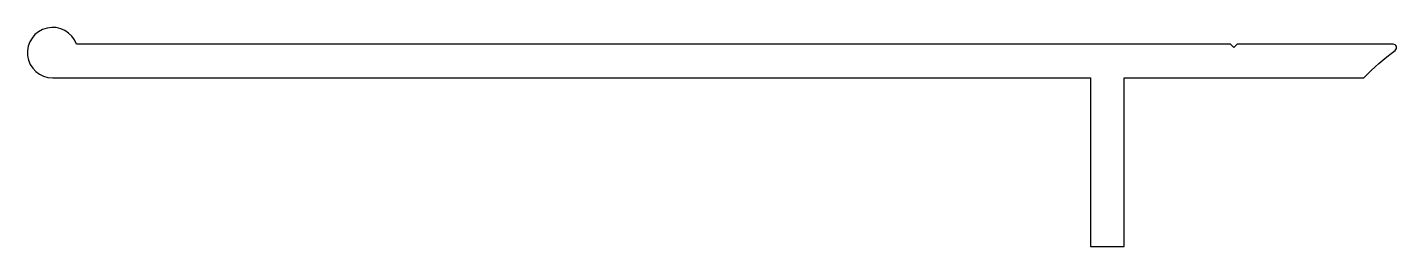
# Model space of a CAD drawing. Extents: x 927.6 to 1008.7, y 427.5 to 440.5.
import ezdxf

# ---------------------------------------------------------------- set-up
doc = ezdxf.new("R2010")
doc.units = 0
doc.layers.get('0').update_dxf_attribs({"linetype": 'CONTINUOUS'})

msp = doc.modelspace()

# ---------------------------------------------------------------- linework, layer by layer
at = {"color": 7, "linetype": 'CONTINUOUS'}
msp.add_lwpolyline([(1008.548, 439.497), (999.297, 439.497), (999.103, 439.297), (998.91, 439.497), (930.516, 439.497, 1.931852), (929.102, 437.497), (990.602, 437.497), (990.602, 427.497), (992.602, 427.497), (992.602, 437.497), (1006.814, 437.497, -0.046129), (1008.666, 439.135, 0.725148), (1008.548, 439.497)], format="xyb", dxfattribs=at)

doc.saveas('drawing.dxf')
